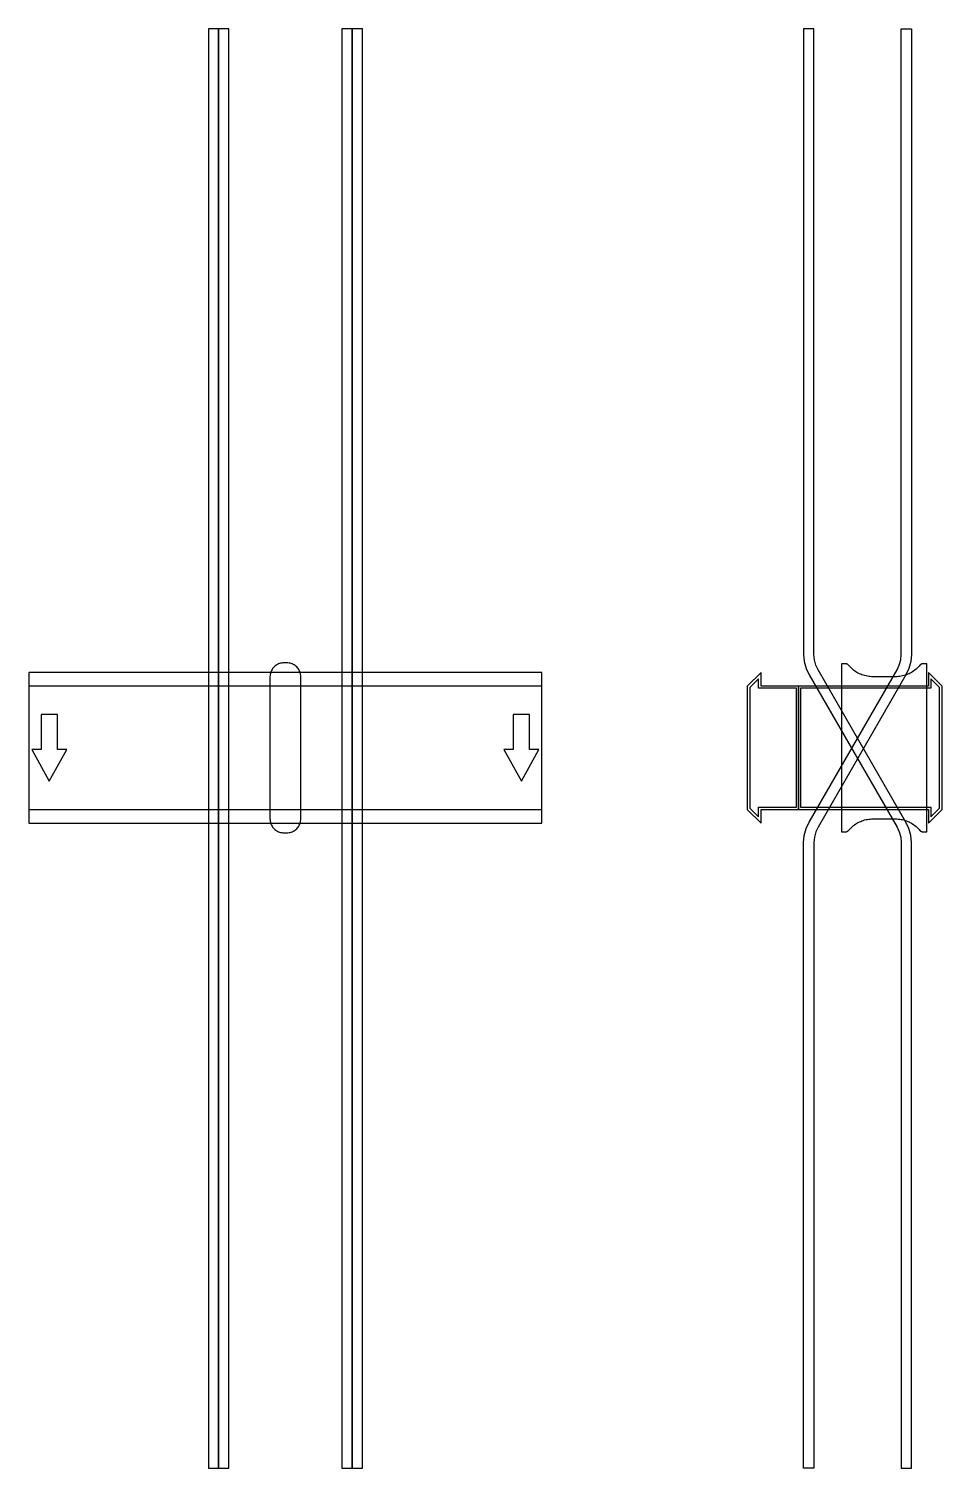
# Model space of a CAD drawing. Extents: x 0 to 890, y -702 to 701.
import ezdxf

# ---------------------------------------------------------------- set-up
doc = ezdxf.new("R2010")
doc.units = 0
doc.layers.add('Halfen', color=7, linetype='CONTINUOUS')

msp = doc.modelspace()

# ---------------------------------------------------------------- linework, layer by layer
at = {"layer": 'Halfen', "color": 7}
for points in [[(185, -702.262), (185, 700.922), (175, 700.922), (175, -702.262)], [(195, -702.262), (195, 700.922), (185, 700.922), (185, -702.262)], [(315, -702.262), (315, 700.922), (305, 700.922), (305, -702.262)], [(325, -702.262), (325, 700.922), (315, 700.922), (315, -702.262)], [(860, -702.262), (860, -92.321), (859.392, -85.375), (857.588, -78.64), (854.641, -72.321), (769.019, 75.981), (766.809, 80.72), (765.456, 85.771), (765, 90.981), (765, 161.922), (765, 700.922), (755, 700.922), (755, 161.922), (755, 90.981), (755.608, 84.035), (757.412, 77.3), (760.359, 70.981), (845.981, -77.321), (848.191, -82.06), (849.544, -87.111), (850, -92.321), (850, -702.262)], [(755, -702.262), (755, -92.321), (755.608, -85.375), (757.412, -78.64), (760.359, -72.321), (845.981, 75.981), (848.191, 80.72), (849.544, 85.771), (850, 90.981), (850, 161.922), (850, 700.922), (860, 700.922), (860, 161.922), (860, 90.981), (859.392, 84.035), (857.588, 77.3), (854.641, 70.981), (769.019, -77.321), (766.809, -82.06), (765.456, -87.111), (765, -92.321), (765, -702.262)], [(0, -73.5), (500, -73.5), (500, 73.5), (0, 73.5)], [(265, -69.3), (265, -56.8), (265, 69.3), (264.958, 70.359), (264.834, 71.412), (264.627, 72.452), (264.339, 73.472), (263.972, 74.466), (263.529, 75.429), (263.011, 76.354), (262.422, 77.235), (261.765, 78.068), (261.046, 78.846), (260.268, 79.565), (259.435, 80.222), (258.554, 80.811), (257.629, 81.329), (256.666, 81.772), (255.672, 82.139), (254.652, 82.427), (253.612, 82.634), (252.559, 82.758), (251.5, 82.8), (248.5, 82.8), (247.441, 82.758), (246.388, 82.634), (245.348, 82.427), (244.328, 82.139), (243.334, 81.772), (242.371, 81.329), (241.446, 80.811), (240.565, 80.222), (239.732, 79.565), (238.954, 78.846), (238.235, 78.068), (237.578, 77.235), (236.989, 76.354), (236.471, 75.429), (236.028, 74.466), (235.661, 73.472), (235.373, 72.452), (235.166, 71.412), (235.042, 70.359), (235, 69.3), (235, -56.8), (235, -69.3), (235.042, -70.359), (235.166, -71.412), (235.373, -72.452), (235.661, -73.472), (236.028, -74.466), (236.471, -75.429), (236.989, -76.354), (237.578, -77.235), (238.235, -78.068), (238.954, -78.846), (239.732, -79.565), (240.565, -80.222), (241.446, -80.811), (242.371, -81.329), (243.334, -81.772), (244.328, -82.139), (245.348, -82.427), (246.388, -82.634), (247.441, -82.758), (248.5, -82.8), (251.5, -82.8), (252.559, -82.758), (253.612, -82.634), (254.652, -82.427), (255.672, -82.139), (256.666, -81.772), (257.629, -81.329), (258.554, -80.811), (259.435, -80.222), (260.268, -79.565), (261.046, -78.846), (261.765, -78.068), (262.422, -77.235), (263.011, -76.354), (263.529, -75.429), (263.972, -74.466), (264.339, -73.472), (264.627, -72.452), (264.834, -71.412), (264.958, -70.359), (265, -69.3)], [(750, -60), (750, 60), (713.5, 60), (713.5, 73.5), (700, 60), (700, -60), (713.5, -73.5), (713.5, -60)], [(890, -60), (890, 60), (876.5, 73.5), (876.5, 60), (750, 60), (750, -60), (876.5, -60), (876.5, -73.5)], [(875, -81.8), (875, 81.8), (871, 81.8), (870.846, 81.797), (870.691, 81.786), (870.538, 81.769), (870.385, 81.746), (870.234, 81.715), (870.084, 81.678), (869.936, 81.634), (869.789, 81.584), (869.646, 81.527), (869.505, 81.464), (869.366, 81.395), (869.231, 81.32), (869.1, 81.239), (868.972, 81.153), (868.848, 81.06), (868.728, 80.963), (868.613, 80.86), (868.502, 80.752), (868.397, 80.639), (868.296, 80.522), (867.41, 79.491), (866.479, 78.5), (865.505, 77.551), (864.491, 76.646), (863.437, 75.787), (862.347, 74.975), (861.222, 74.211), (860.064, 73.499), (858.876, 72.838), (857.66, 72.23), (856.418, 71.676), (855.153, 71.178), (853.867, 70.736), (852.563, 70.351), (851.243, 70.024), (849.911, 69.756), (848.567, 69.547), (847.216, 69.397), (845.859, 69.307), (844.5, 69.277), (822.5, 69.277), (821.141, 69.307), (819.784, 69.397), (818.433, 69.547), (817.089, 69.756), (815.757, 70.024), (814.437, 70.351), (813.133, 70.736), (811.847, 71.178), (810.582, 71.676), (809.34, 72.23), (808.124, 72.838), (806.936, 73.499), (805.778, 74.211), (804.653, 74.975), (803.563, 75.787), (802.509, 76.646), (801.495, 77.551), (800.521, 78.5), (799.59, 79.491), (798.704, 80.522), (798.603, 80.639), (798.498, 80.752), (798.387, 80.86), (798.272, 80.963), (798.152, 81.06), (798.028, 81.153), (797.9, 81.239), (797.769, 81.32), (797.634, 81.395), (797.495, 81.464), (797.354, 81.527), (797.211, 81.584), (797.064, 81.634), (796.916, 81.678), (796.766, 81.715), (796.615, 81.746), (796.462, 81.769), (796.309, 81.786), (796.154, 81.797), (796, 81.8), (792, 81.8), (792, -81.8), (796, -81.8), (796.154, -81.797), (796.309, -81.786), (796.462, -81.769), (796.615, -81.746), (796.766, -81.715), (796.916, -81.678), (797.064, -81.634), (797.211, -81.584), (797.354, -81.527), (797.495, -81.464), (797.634, -81.395), (797.769, -81.32), (797.9, -81.239), (798.028, -81.153), (798.152, -81.06), (798.272, -80.963), (798.387, -80.86), (798.498, -80.752), (798.603, -80.639), (798.704, -80.522), (799.59, -79.491), (800.521, -78.5), (801.495, -77.551), (802.509, -76.646), (803.563, -75.787), (804.653, -74.975), (805.778, -74.211), (806.936, -73.499), (808.124, -72.838), (809.34, -72.23), (810.582, -71.676), (811.847, -71.178), (813.133, -70.736), (814.437, -70.351), (815.757, -70.024), (817.089, -69.756), (818.433, -69.547), (819.784, -69.397), (821.141, -69.307), (822.5, -69.277), (844.5, -69.277), (845.859, -69.307), (847.216, -69.397), (848.567, -69.547), (849.911, -69.756), (851.243, -70.024), (852.563, -70.351), (853.867, -70.736), (855.153, -71.178), (856.418, -71.676), (857.66, -72.23), (858.876, -72.838), (860.064, -73.499), (861.222, -74.211), (862.347, -74.975), (863.437, -75.787), (864.491, -76.646), (865.505, -77.551), (866.479, -78.5), (867.41, -79.491), (868.296, -80.522), (868.397, -80.639), (868.502, -80.752), (868.613, -80.86), (868.728, -80.963), (868.848, -81.06), (868.972, -81.153), (869.1, -81.239), (869.231, -81.32), (869.366, -81.395), (869.505, -81.464), (869.646, -81.527), (869.789, -81.584), (869.936, -81.634), (870.084, -81.678), (870.234, -81.715), (870.385, -81.746), (870.538, -81.769), (870.691, -81.786), (870.846, -81.797), (871, -81.8)], [(0, -60), (500, -60), (500, 60), (0, 60)], [(748, -58), (748, 58), (711, 58), (711, 67.25), (702.5, 58.75), (702.5, -58.75), (711, -67.25), (711, -58)], [(887.5, -58.75), (887.5, 58.75), (879, 67.25), (879, 58), (752, 58), (752, -58), (879, -58), (879, -67.25)], [(20, -32.5), (37, -1.5), (28, -1.5), (28, 32.5), (12, 32.5), (12, -1.5), (3, -1.5)], [(480, -32.5), (497, -1.5), (488, -1.5), (488, 32.5), (472, 32.5), (472, -1.5), (463, -1.5)]]:
    msp.add_lwpolyline(points, close=True, dxfattribs=at)

doc.saveas('drawing.dxf')
